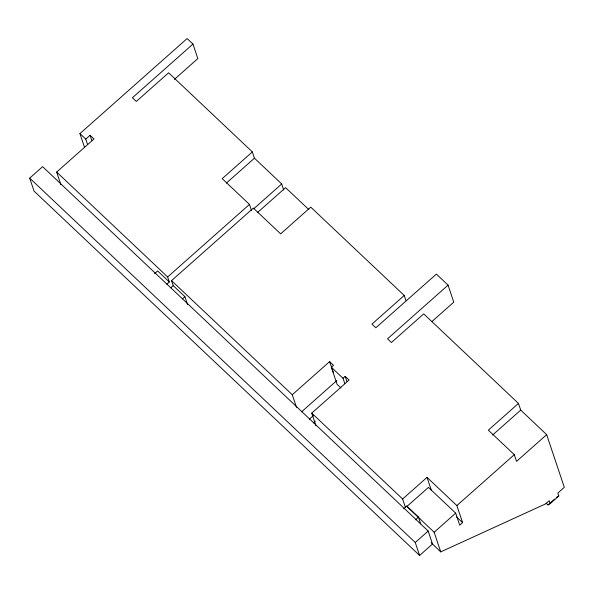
<?xml version="1.0" encoding="UTF-8"?>
<svg xmlns="http://www.w3.org/2000/svg" width="594" height="594" viewBox="0 0 594 594"><rect width="100%" height="100%" fill="white"/><g stroke="black" fill="none" stroke-linecap="round" stroke-linejoin="round"><path stroke-width="0.89" d="M29.7 178.126L42.62 166.676L428.177 531.043L432.514 544L419.594 555.457L34.036 191.09L29.7 178.126L415.258 542.493L419.594 555.457M84.504 147.253L79.938 133.591L187.132 38.543L192.976 44.067L197.832 58.591L174.406 79.366M87.459 144.127L85.774 139.107L90.08 135.291L93.978 138.974L56.66 172.06L60.907 184.764M192.976 44.067L132.425 97.75L136.316 101.433L168.614 72.795L252.346 151.93L254.447 158.197L281.704 183.962L283.746 190.05M252.346 151.93L222.208 178.653L249.465 204.418L251.566 210.684M226.359 183.101L254.447 158.197M154.574 273.656L157.648 270.931L169.335 281.972L166.869 284.147M169.335 281.972L167.657 276.953L249.465 204.418M187.57 304.633L184.912 296.688L173.225 285.647L171.547 280.635L253.363 208.093L280.62 233.858L310.766 207.135L404.232 295.463L405.91 300.482M253.623 208.865L281.704 183.962M170.768 287.83L173.225 285.647M257.514 212.541L285.603 187.645L308.873 209.637M182.455 298.871L184.912 296.688M296.532 407.432L292.278 394.728L329.596 361.642L333.494 365.317L331.341 367.233L337.043 384.266L340.934 387.949M404.232 295.463L371.941 324.101L375.831 327.777L436.382 274.094L448.069 285.135L453.764 302.175L431.712 321.725M301.581 411.82L336.828 380.568M344.706 383.286L343.02 378.274L345.173 376.358L349.072 380.041L311.753 413.127L316.008 425.839M448.069 285.135L387.518 338.818L391.409 342.5L423.708 313.87L518.473 403.423L520.715 410.112L546.673 434.652L564.3 487.325L557.84 493.05L558.82 495.975L550.207 503.615L547.995 504.952L546.042 503.111M309.37 419.178L313.521 415.503M313.268 422.861L315.34 421.02M405.45 507.439L402.628 499.005L427.027 477.376L456.883 505.591L462.585 522.623L459.711 525.17L455.695 513.149L428.43 487.392L406.905 506.474L434.162 532.239L440.741 551.885L545.641 503.868L549.227 500.69L550.207 503.615M518.473 403.423L488.335 430.153L514.3 454.685L516.535 461.375L546.673 434.652M403.682 508.783L406.764 506.058L418.443 517.099L420.708 523.871M492.626 435.016L520.715 410.112M415.369 519.832L418.443 517.099M415.258 542.493L428.177 531.043M456.883 505.591L514.3 454.685M434.162 532.239L455.695 513.149M547.995 504.952L554.618 499.079M556.608 497.312L558.82 495.975M333.524 372.713L329.596 361.642M331.341 367.233L343.02 378.274M79.938 133.591L85.774 139.107M456.6 516.973L462.585 522.623M56.66 172.06L167.657 276.953M171.547 280.635L292.278 394.728M311.753 413.127L402.628 499.005M431.214 542.775L440.741 551.885M427.027 477.376L431.326 490.221M406.764 506.058L406.905 506.474M345.173 376.358L346.851 381.378M90.08 135.291L91.758 140.31"/></g></svg>
